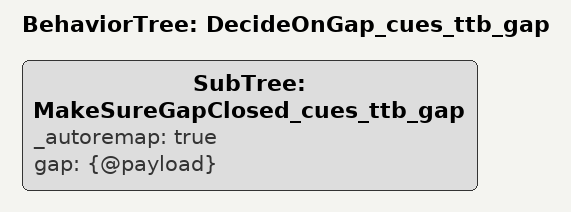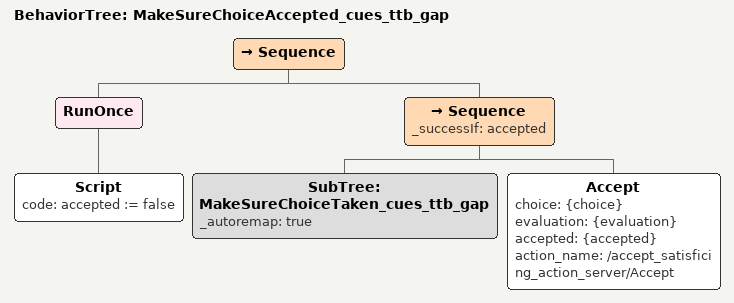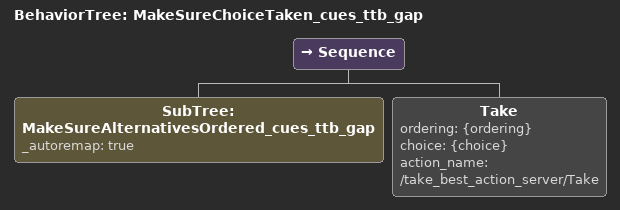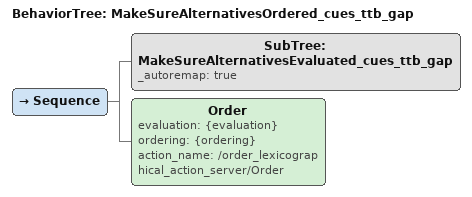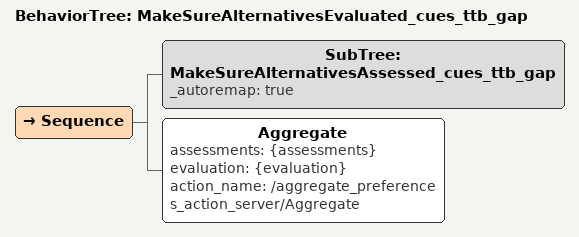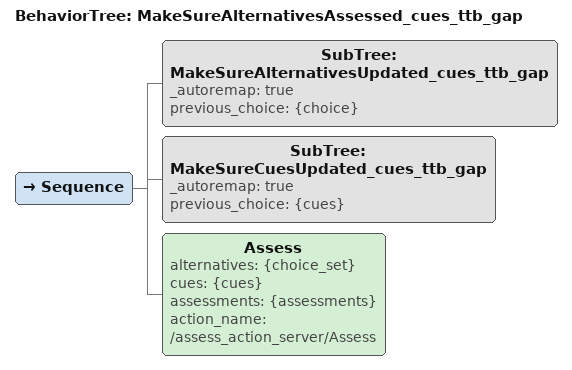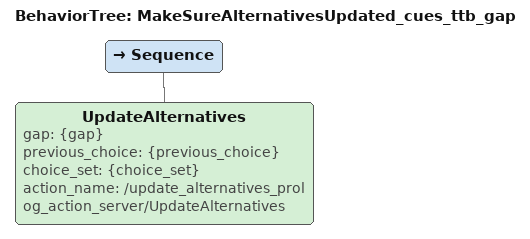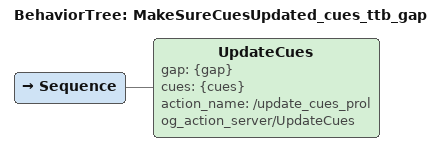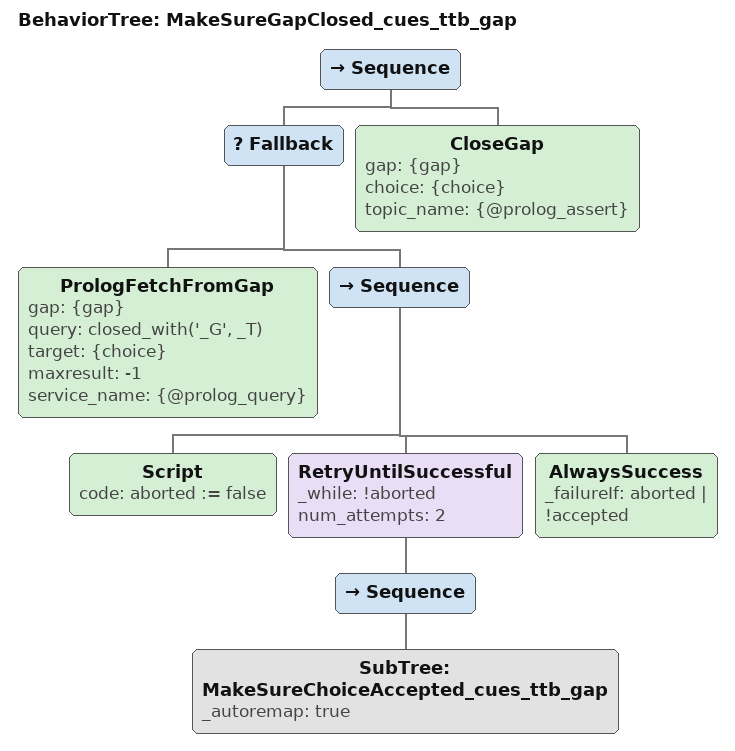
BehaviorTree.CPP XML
<root BTCPP_format="4">

  <BehaviorTree ID="DecideOnGap_cues_ttb_gap">
    <SubTree ID="MakeSureGapClosed_cues_ttb_gap" _autoremap="true" gap="{@payload}" />
  </BehaviorTree>

  <BehaviorTree ID="MakeSureChoiceAccepted_cues_ttb_gap">
    <Sequence>
      <RunOnce>
        <Script code="accepted := false" />
      </RunOnce>
      <Sequence _successIf="accepted">
        <SubTree ID="MakeSureChoiceTaken_cues_ttb_gap" _autoremap="true" />
        <Accept choice="{choice}" evaluation="{evaluation}" accepted="{accepted}" action_name="/accept_satisficing_action_server/Accept" />
      </Sequence>
    </Sequence>
  </BehaviorTree>

  <BehaviorTree ID="MakeSureChoiceTaken_cues_ttb_gap">
    <Sequence>
      <SubTree ID="MakeSureAlternativesOrdered_cues_ttb_gap" _autoremap="true" />
      <Take ordering="{ordering}" choice="{choice}" action_name="/take_best_action_server/Take" />
    </Sequence>
  </BehaviorTree>

  <BehaviorTree ID="MakeSureAlternativesOrdered_cues_ttb_gap">
    <Sequence>
      <SubTree ID="MakeSureAlternativesEvaluated_cues_ttb_gap" _autoremap="true" />
      <Order evaluation="{evaluation}" ordering="{ordering}" action_name="/order_lexicographical_action_server/Order" />
    </Sequence>
  </BehaviorTree>

  <BehaviorTree ID="MakeSureAlternativesEvaluated_cues_ttb_gap">
    <Sequence>
      <SubTree ID="MakeSureAlternativesAssessed_cues_ttb_gap" _autoremap="true" />
      <Aggregate assessments="{assessments}" evaluation="{evaluation}" action_name="/aggregate_preferences_action_server/Aggregate" />
    </Sequence>
  </BehaviorTree>

  <BehaviorTree ID="MakeSureAlternativesAssessed_cues_ttb_gap">
    <Sequence>
      <SubTree ID="MakeSureAlternativesUpdated_cues_ttb_gap" _autoremap="true" previous_choice="{choice}" />
      <SubTree ID="MakeSureCuesUpdated_cues_ttb_gap" _autoremap="true" previous_choice="{cues}" />
      <Assess alternatives="{choice_set}" cues="{cues}" assessments="{assessments}" action_name="/assess_action_server/Assess" />
    </Sequence>
  </BehaviorTree>

  <BehaviorTree ID="MakeSureAlternativesUpdated_cues_ttb_gap">
    <Sequence>
      <UpdateAlternatives gap="{gap}" previous_choice="{previous_choice}" choice_set="{choice_set}" action_name="/update_alternatives_prolog_action_server/UpdateAlternatives" />
    </Sequence>
  </BehaviorTree>

  <BehaviorTree ID="MakeSureCuesUpdated_cues_ttb_gap">
    <Sequence>
      <UpdateCues gap="{gap}" cues="{cues}" action_name="/update_cues_prolog_action_server/UpdateCues" />
    </Sequence>
  </BehaviorTree>

  <BehaviorTree ID="MakeSureGapClosed_cues_ttb_gap">
    <Sequence>
      <Fallback>
        <PrologFetchFromGap gap="{gap}" query="closed_with('_G', _T)" target="{choice}" maxresult="-1" service_name="{@prolog_query}" />
        <Sequence>
          <Script code="aborted := false" />
          <RetryUntilSuccessful _while="!aborted" num_attempts="2">
            <Sequence>
              <SubTree ID="MakeSureChoiceAccepted_cues_ttb_gap" _autoremap="true" />
            </Sequence>
          </RetryUntilSuccessful>
          <AlwaysSuccess _failureIf="aborted | !accepted" />
        </Sequence>
      </Fallback>
      <CloseGap gap="{gap}" choice="{choice}" topic_name="{@prolog_assert}" />
    </Sequence>
  </BehaviorTree>

</root>
